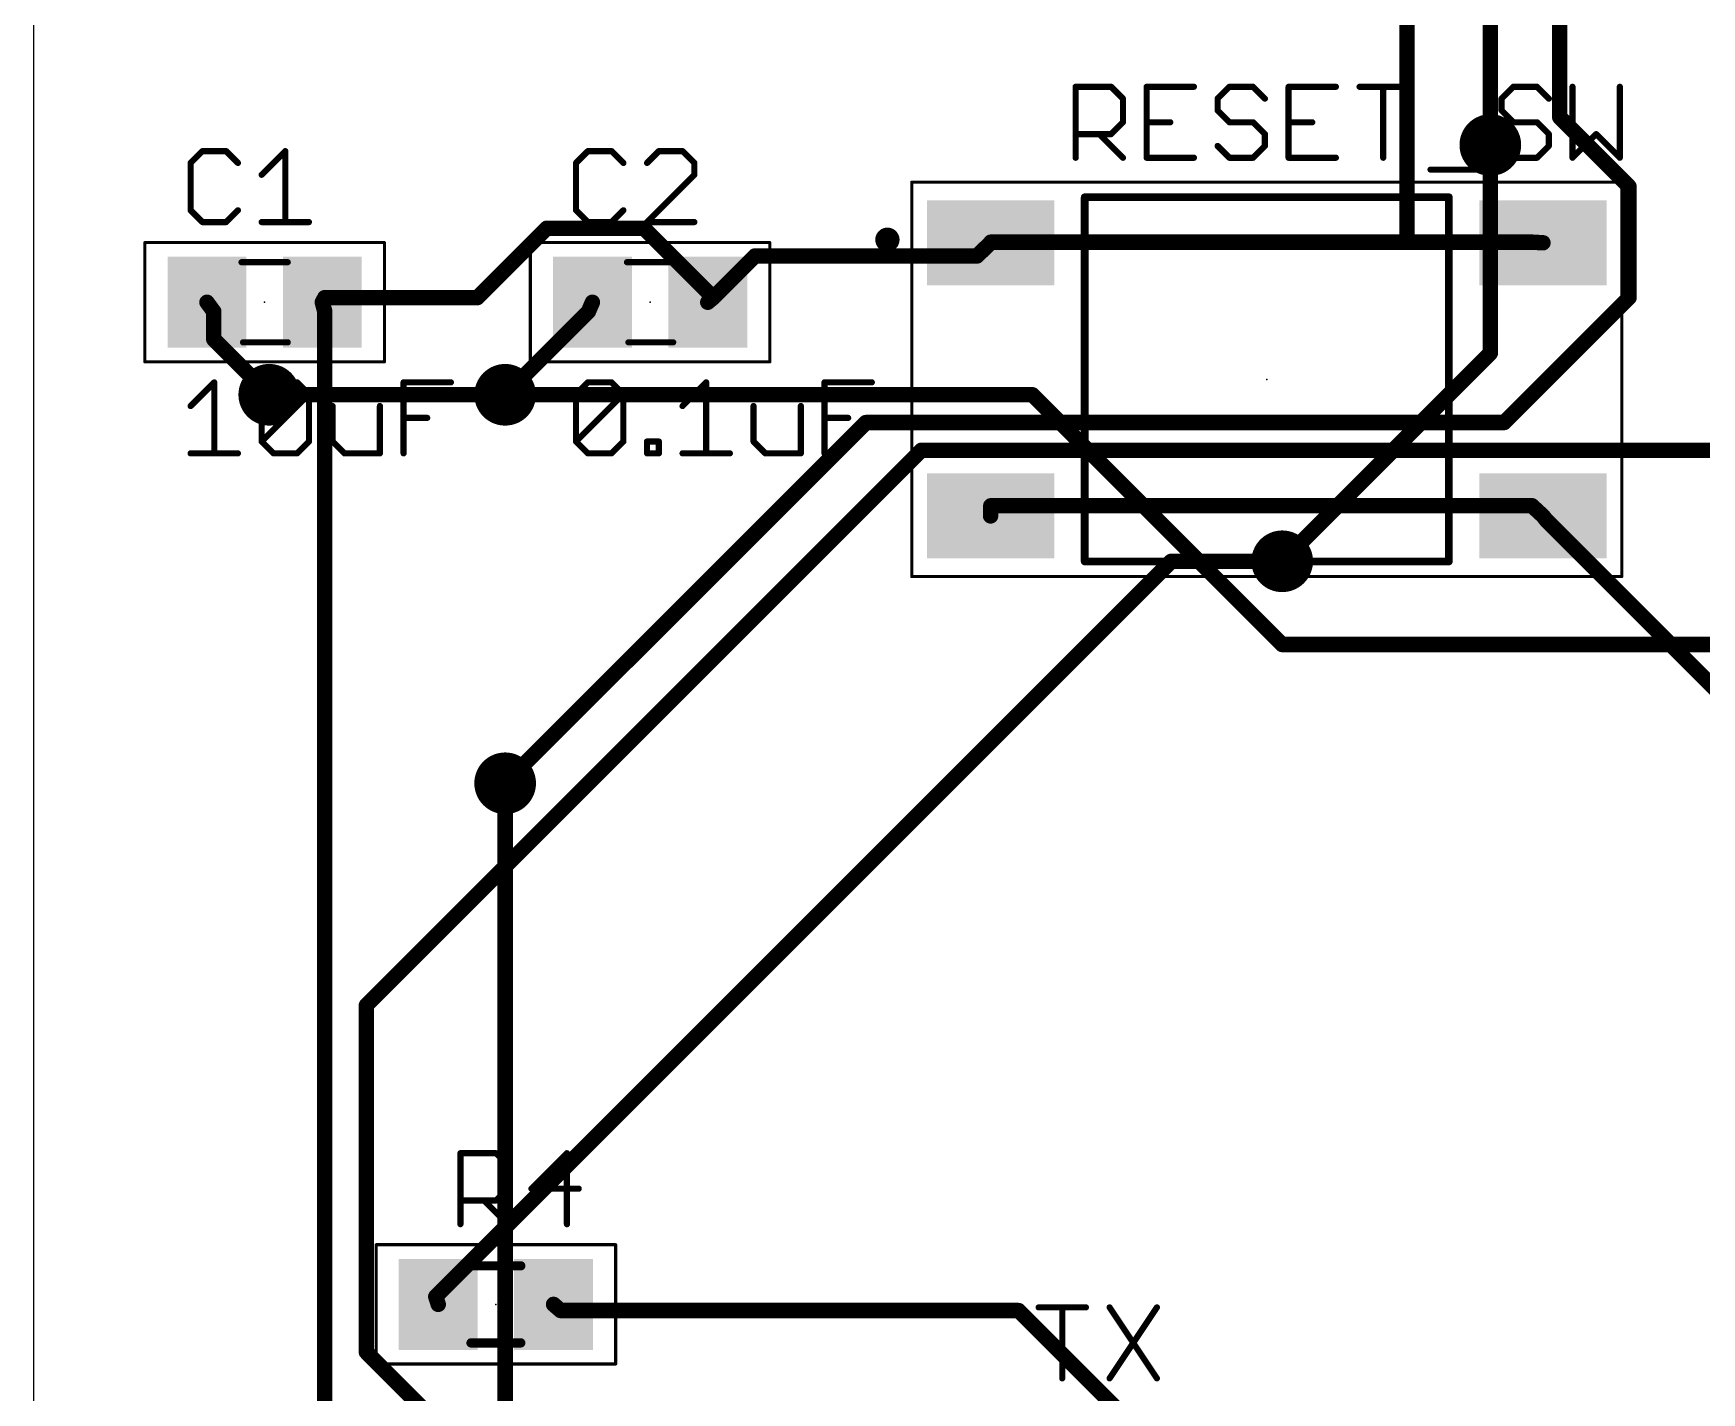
# Model space of a CAD drawing. Extents: x 0 to 100, y 0 to 83.
# Drawn here: x 0 to 27.48, y 31.57 to 53.96 of the extents above; entities that cross this region are included whole.
import ezdxf

# ---------------------------------------------------------------- set-up
doc = ezdxf.new("R2010")
doc.units = 0
for name, color, linetype in [('1', 22, 'CONTINUOUS'), ('16', 175, 'CONTINUOUS'), ('18', 82, 'CONTINUOUS'), ('20', 7, 'CONTINUOUS'), ('21', 253, 'CONTINUOUS'), ('23', 7, 'CONTINUOUS'), ('25', 253, 'CONTINUOUS'), ('27', 253, 'CONTINUOUS'), ('39', 22, 'CONTINUOUS'), ('51', 253, 'CONTINUOUS')]:
    doc.layers.add(name, color=color, linetype=linetype)

# ---------------------------------------------------------------- blocks, each defined once
blk = doc.blocks.new('RECT')
blk.add_solid([(-0.5, -0.5), (0.5, -0.5), (-0.5, 0.5), (0.5, 0.5)])
blk = doc.blocks.new('ROUNDV')
at = {"const_width": 0.5}
blk.add_lwpolyline([(0, -0.25, 1), (0, 0.25, 1), (0, -0.25)], format="xyb", dxfattribs=at)

msp = doc.modelspace()

# ---------------------------------------------------------------- linework, layer by layer
at = {"layer": '1', "const_width": 0.254}
for points in [[(22.6314, 50.5206), (22.6314, 61.722)], [(24.003, 52.1208), (24.003, 61.722)], [(25.146, 52.578), (25.146, 61.722)], [(26.289, 51.435), (25.146, 52.578)], [(26.289, 49.6062), (26.289, 51.435)], [(8.4582, 50.7492), (7.3152, 49.6062)], [(10.0584, 50.7492), (8.4582, 50.7492)], [(11.2014, 49.6062), (10.0584, 50.7492)], [(15.5448, 50.292), (15.77, 50.51)], [(15.7734, 50.5206), (15.77, 50.51)], [(15.7734, 50.5206), (22.6314, 50.5206)], [(22.6314, 50.5206), (24.6888, 50.5206)], [(24.6888, 50.5206), (24.87, 50.51)], [(11.2014, 49.6062), (11.8872, 50.292)], [(11.8872, 50.292), (15.5448, 50.292)], [(2.9718, 49.3776), (2.86, 49.53)], [(2.9718, 48.9204), (2.9718, 49.3776)], [(4.8006, 49.6062), (4.76, 49.53)], [(4.8006, 49.3776), (4.76, 49.53)], [(7.3152, 49.6062), (4.8006, 49.6062)], [(4.8006, 49.3776), (4.8006, 12.573)], [(9.144, 49.3776), (7.7724, 48.006)], [(9.144, 49.3776), (9.21, 49.53)], [(11.2014, 49.6062), (11.11, 49.53)], [(24.2316, 47.5488), (26.289, 49.6062)], [(3.8862, 48.006), (2.9718, 48.9204)], [(7.7724, 41.6052), (13.716, 47.5488)], [(13.716, 47.5488), (24.2316, 47.5488)], [(14.6304, 47.0916), (5.4864, 37.9476)], [(46.1772, 47.0916), (14.6304, 47.0916)], [(15.7734, 46.1772), (15.77, 46.01)], [(24.6888, 46.1772), (15.7734, 46.1772)], [(24.6888, 46.1772), (24.87, 46.01)], [(24.9174, 45.9486), (24.87, 46.01)], [(24.9174, 45.9486), (35.6616, 35.2044)], [(6.6294, 33.147), (18.7452, 45.2628)], [(18.7452, 45.2628), (20.574, 45.2628)], [(5.4864, 37.9476), (5.4864, 32.2326)], [(6.6294, 33.147), (6.67, 33.02)], [(8.6868, 32.9184), (8.57, 33.02)], [(16.2306, 32.9184), (8.6868, 32.9184)], [(18.0594, 31.0896), (16.2306, 32.9184)], [(5.4864, 32.2326), (8.4582, 29.2608)]]:
    msp.add_lwpolyline(points, dxfattribs=at)
at = {"layer": '1', "const_width": 0.127}
for points in [[(25.1909, 52.6229, 1), (25.1011, 52.5331)], [(25.0825, 52.578, 1), (25.2095, 52.578)], [(23.9395, 52.1208, 1), (24.0665, 52.1208)], [(26.3525, 51.435, 1), (26.2255, 51.435)], [(26.2441, 51.3901, 1), (26.3339, 51.4799)], [(8.4582, 50.8127, 1), (8.4582, 50.6857)], [(8.5031, 50.7043, 1), (8.4133, 50.7941)], [(10.1033, 50.7941, 1), (10.0135, 50.7043)], [(10.0584, 50.6857, 1), (10.0584, 50.8127)], [(15.7095, 50.5294, 1), (15.8305, 50.4906)], [(15.7734, 50.5841, 1), (15.7734, 50.4571)], [(15.8339, 50.5012, 1), (15.7129, 50.54)], [(15.8142, 50.4644, 1), (15.7258, 50.5556)], [(22.6314, 50.5841, 1), (22.6314, 50.4571)], [(22.5679, 50.5206, 1), (22.6949, 50.5206)], [(22.6314, 50.4571, 1), (22.6314, 50.5841)], [(24.6925, 50.584, 1), (24.6851, 50.4572)], [(24.6888, 50.4571, 1), (24.6888, 50.5841)], [(24.8663, 50.4466, 1), (24.8737, 50.5734)], [(11.8872, 50.3555, 1), (11.8872, 50.2285)], [(11.9321, 50.2471, 1), (11.8423, 50.3369)], [(15.5006, 50.3376, 1), (15.589, 50.2464)], [(15.5448, 50.2285, 1), (15.5448, 50.3555)], [(2.9112, 49.5676, 1), (2.8088, 49.4924)], [(3.0353, 49.3776, 1), (2.9083, 49.3776)], [(2.9206, 49.34, 1), (3.023, 49.4152)], [(4.8214, 49.5463, 1), (4.6986, 49.5137)], [(4.704, 49.5599, 1), (4.816, 49.5001)], [(4.8006, 49.6697, 1), (4.8006, 49.5427)], [(4.8641, 49.3776, 1), (4.7371, 49.3776)], [(4.8566, 49.5763, 1), (4.7446, 49.6361)], [(7.2703, 49.6511, 1), (7.3601, 49.5613)], [(7.3152, 49.5427, 1), (7.3152, 49.6697)], [(9.1889, 49.3327, 1), (9.0991, 49.4225)], [(9.2683, 49.5048, 1), (9.1517, 49.5552)], [(11.0693, 49.5788, 1), (11.1507, 49.4812)], [(11.1565, 49.6511, 1), (11.2463, 49.5613)], [(11.1565, 49.5613, 1), (11.2463, 49.6511)], [(11.2421, 49.5574, 1), (11.1607, 49.655)], [(26.2255, 49.6062, 1), (26.3525, 49.6062)], [(26.3339, 49.5613, 1), (26.2441, 49.6511)], [(4.7392, 49.3613, 1), (4.862, 49.3939)], [(9.0857, 49.4028, 1), (9.2023, 49.3524)], [(3.0167, 48.9653, 1), (2.9269, 48.8755)], [(2.9083, 48.9204, 1), (3.0353, 48.9204)], [(3.8413, 47.9611, 1), (3.9311, 48.0509)], [(7.7275, 48.0509, 1), (7.8173, 47.9611)], [(13.716, 47.6123, 1), (13.716, 47.4853)], [(13.7609, 47.5039, 1), (13.6711, 47.5937)], [(24.1867, 47.5937, 1), (24.2765, 47.5039)], [(24.2316, 47.4853, 1), (24.2316, 47.6123)], [(14.6304, 47.1551, 1), (14.6304, 47.0281)], [(14.6753, 47.0467, 1), (14.5855, 47.1365)], [(15.7734, 46.2407, 1), (15.7734, 46.1137)], [(15.8369, 46.1759, 1), (15.7099, 46.1785)], [(24.7319, 46.2239, 1), (24.6457, 46.1305)], [(24.6888, 46.1137, 1), (24.6888, 46.2407)], [(15.7065, 46.0113, 1), (15.8335, 46.0087)], [(24.9203, 46.0488, 1), (24.8197, 45.9712)], [(24.8269, 45.9633, 1), (24.9131, 46.0567)], [(24.9623, 45.9935, 1), (24.8725, 45.9037)], [(24.8671, 45.9098, 1), (24.9677, 45.9874)], [(18.7452, 45.3263, 1), (18.7452, 45.1993)], [(18.7901, 45.2179, 1), (18.7003, 45.3077)], [(20.574, 45.1993, 1), (20.574, 45.3263)], [(7.7275, 41.6501, 1), (7.8173, 41.5603)], [(5.5499, 37.9476, 1), (5.4229, 37.9476)], [(5.4415, 37.9925, 1), (5.5313, 37.9027)], [(6.6899, 33.1663, 1), (6.5689, 33.1277)], [(6.5845, 33.1919, 1), (6.6743, 33.1021)], [(6.6095, 33.0007, 1), (6.7305, 33.0393)], [(8.6117, 33.0679, 1), (8.5283, 32.9721)], [(8.6868, 32.9819, 1), (8.6868, 32.8549)], [(8.6451, 32.8705, 1), (8.7285, 32.9663)], [(16.2755, 32.9633, 1), (16.1857, 32.8735)], [(16.2306, 32.8549, 1), (16.2306, 32.9819)], [(5.5313, 32.2775, 1), (5.4415, 32.1877)], [(5.4229, 32.2326, 1), (5.5499, 32.2326)]]:
    msp.add_lwpolyline(points, format="xyb", dxfattribs=at)
at = {"layer": '16', "const_width": 0.254}
for points in [[(24.003, 48.6918), (24.003, 52.1208)], [(20.574, 45.2628), (24.003, 48.6918)], [(7.7724, 48.006), (3.8862, 48.006)], [(16.4592, 48.006), (7.7724, 48.006)], [(20.574, 43.8912), (16.4592, 48.006)], [(48.006, 43.8912), (20.574, 43.8912)], [(7.7724, 20.574), (7.7724, 41.6052)]]:
    msp.add_lwpolyline(points, dxfattribs=at)
at = {"layer": '16', "const_width": 0.127}
for points in [[(24.0665, 52.1208, 1), (23.9395, 52.1208)], [(23.9395, 48.6918, 1), (24.0665, 48.6918)], [(24.0479, 48.6469, 1), (23.9581, 48.7367)], [(3.8862, 48.0695, 1), (3.8862, 47.9425)], [(7.7724, 48.0695, 1), (7.7724, 47.9425)], [(7.7724, 47.9425, 1), (7.7724, 48.0695)], [(16.5041, 48.0509, 1), (16.4143, 47.9611)], [(16.4592, 47.9425, 1), (16.4592, 48.0695)], [(20.5291, 45.3077, 1), (20.6189, 45.2179)], [(20.574, 43.9547, 1), (20.574, 43.8277)], [(20.5291, 43.8463, 1), (20.6189, 43.9361)], [(7.8359, 41.6052, 1), (7.7089, 41.6052)]]:
    msp.add_lwpolyline(points, format="xyb", dxfattribs=at)
at = {"layer": '20'}
msp.add_line((0, 80), (0, 0), dxfattribs=at)
at = {"layer": '21'}
for points, const_width in [([(17.32, 51.2918, 1), (17.32, 51.2283)], 0.0635), ([(17.3517, 51.26, 1), (17.2883, 51.26)], 0.0635), ([(23.3517, 51.26, 1), (23.2883, 51.26)], 0.0635), ([(23.32, 51.2283, 1), (23.32, 51.2918)], 0.0635), ([(14.07, 50.46, 1), (14.07, 50.66, 1), (14.07, 50.46)], 0.2), ([(17.32, 45.2918, 1), (17.32, 45.2283)], 0.0635), ([(17.2883, 45.26, 1), (17.3517, 45.26)], 0.0635), ([(23.2883, 45.26, 1), (23.3517, 45.26)], 0.0635), ([(23.32, 45.2283, 1), (23.32, 45.2918)], 0.0635)]:
    msp.add_lwpolyline(points, format="xyb", dxfattribs=dict(at, const_width=const_width))
at = {"layer": '21', "const_width": 0.127}
for points in [[(17.32, 45.26), (17.32, 51.26)], [(23.32, 51.26), (17.32, 51.26)], [(23.32, 51.26), (23.32, 45.26)], [(23.32, 45.26), (17.32, 45.26)]]:
    msp.add_lwpolyline(points, dxfattribs=at)
at = {"layer": '23'}
for p in [(3.81, 49.53), (10.16, 49.53), (20.32, 48.26), (7.62, 33.02)]:
    msp.add_point(p, dxfattribs=at)
at = {"layer": '25', "const_width": 0.1016}
for points in [[(17.1708, 51.9108), (17.1708, 53.0802)], [(17.1708, 53.0802), (17.7555, 53.0802)], [(17.7555, 53.0802), (17.9504, 52.8853)], [(19.1198, 53.0802), (18.3402, 53.0802)], [(18.3402, 53.0802), (18.3402, 51.9108)], [(19.7045, 53.0802), (19.5096, 52.8853)], [(20.0943, 53.0802), (19.7045, 53.0802)], [(20.2892, 52.8853), (20.0943, 53.0802)], [(21.4586, 53.0802), (20.679, 53.0802)], [(20.679, 53.0802), (20.679, 51.9108)], [(21.8484, 53.0802), (22.628, 53.0802)], [(22.2382, 51.9108), (22.2382, 53.0802)], [(24.3821, 53.0802), (24.1872, 52.8853)], [(24.7719, 53.0802), (24.3821, 53.0802)], [(24.9668, 52.8853), (24.7719, 53.0802)], [(25.3566, 53.0802), (25.3566, 51.9108)], [(26.1362, 51.9108), (26.1362, 53.0802)], [(17.9504, 52.8853), (17.9504, 52.4955)], [(19.5096, 52.8853), (19.5096, 52.6904)], [(24.1872, 52.8853), (24.1872, 52.6904)], [(17.9504, 52.4955), (17.7555, 52.3006)], [(18.3402, 52.4955), (18.73, 52.4955)], [(19.5096, 52.6904), (19.7045, 52.4955)], [(19.7045, 52.4955), (20.0943, 52.4955)], [(20.0943, 52.4955), (20.2892, 52.3006)], [(20.679, 52.4955), (21.0688, 52.4955)], [(24.1872, 52.6904), (24.3821, 52.4955)], [(24.3821, 52.4955), (24.7719, 52.4955)], [(24.7719, 52.4955), (24.9668, 52.3006)], [(17.7555, 52.3006), (17.1708, 52.3006)], [(17.5606, 52.3006), (17.9504, 51.9108)], [(20.2892, 52.3006), (20.2892, 52.1057)], [(24.9668, 52.3006), (24.9668, 52.1057)], [(25.3566, 51.9108), (25.7464, 52.3006)], [(25.7464, 52.3006), (26.1362, 51.9108)], [(2.7857, 52.0202), (2.5908, 51.8253)], [(3.1755, 52.0202), (2.7857, 52.0202)], [(3.3704, 51.8253), (3.1755, 52.0202)], [(3.7602, 51.6304), (4.15, 52.0202)], [(4.15, 52.0202), (4.15, 50.8508)], [(9.1357, 52.0202), (8.9408, 51.8253)], [(9.5255, 52.0202), (9.1357, 52.0202)], [(9.7204, 51.8253), (9.5255, 52.0202)], [(10.3051, 52.0202), (10.1102, 51.8253)], [(10.6949, 52.0202), (10.3051, 52.0202)], [(10.8898, 51.8253), (10.6949, 52.0202)], [(18.3402, 51.9108), (19.1198, 51.9108)], [(19.7045, 51.9108), (19.5096, 52.1057)], [(20.0943, 51.9108), (19.7045, 51.9108)], [(20.2892, 52.1057), (20.0943, 51.9108)], [(20.679, 51.9108), (21.4586, 51.9108)], [(24.3821, 51.9108), (24.1872, 52.1057)], [(24.7719, 51.9108), (24.3821, 51.9108)], [(24.9668, 52.1057), (24.7719, 51.9108)], [(2.5908, 51.8253), (2.5908, 51.0457)], [(8.9408, 51.8253), (8.9408, 51.0457)], [(10.1102, 50.8508), (10.8898, 51.6304)], [(10.8898, 51.6304), (10.8898, 51.8253)], [(23.0178, 51.7159), (23.7974, 51.7159)], [(2.5908, 51.0457), (2.7857, 50.8508)], [(2.7857, 50.8508), (3.1755, 50.8508)], [(3.1755, 50.8508), (3.3704, 51.0457)], [(3.7602, 50.8508), (4.5398, 50.8508)], [(8.9408, 51.0457), (9.1357, 50.8508)], [(9.1357, 50.8508), (9.5255, 50.8508)], [(9.5255, 50.8508), (9.7204, 51.0457)], [(10.8898, 50.8508), (10.1102, 50.8508)], [(7.0358, 34.3408), (7.0358, 35.5102)], [(7.0358, 35.5102), (7.6205, 35.5102)], [(7.6205, 35.5102), (7.8154, 35.3153)], [(8.7899, 35.5102), (8.2052, 34.9255)], [(8.7899, 34.3408), (8.7899, 35.5102)], [(7.8154, 35.3153), (7.8154, 34.9255)], [(7.8154, 34.9255), (7.6205, 34.7306)], [(8.2052, 34.9255), (8.9848, 34.9255)], [(7.6205, 34.7306), (7.0358, 34.7306)], [(7.4256, 34.7306), (7.8154, 34.3408)], [(16.5608, 32.9702), (17.3404, 32.9702)], [(16.9506, 31.8008), (16.9506, 32.9702)], [(17.7302, 32.9702), (18.5098, 31.8008)], [(18.5098, 32.9702), (17.7302, 31.8008)]]:
    msp.add_lwpolyline(points, dxfattribs=at)
at = {"layer": '25', "const_width": 0.0508}
for points in [[(17.1962, 53.0802, 1), (17.1454, 53.0802)], [(17.1708, 53.1056, 1), (17.1708, 53.0548)], [(17.7735, 53.0982, 1), (17.7375, 53.0622)], [(17.7555, 53.0548, 1), (17.7555, 53.1056)], [(18.3402, 53.1056, 1), (18.3402, 53.0548)], [(18.3656, 53.0802, 1), (18.3148, 53.0802)], [(19.1198, 53.0548, 1), (19.1198, 53.1056)], [(19.7045, 53.1056, 1), (19.7045, 53.0548)], [(19.7225, 53.0622, 1), (19.6865, 53.0982)], [(20.1123, 53.0982, 1), (20.0763, 53.0622)], [(20.0943, 53.0548, 1), (20.0943, 53.1056)], [(20.679, 53.1056, 1), (20.679, 53.0548)], [(20.7044, 53.0802, 1), (20.6536, 53.0802)], [(21.4586, 53.0548, 1), (21.4586, 53.1056)], [(21.8484, 53.1056, 1), (21.8484, 53.0548)], [(22.2636, 53.0802, 1), (22.2128, 53.0802)], [(22.628, 53.0548, 1), (22.628, 53.1056)], [(24.3821, 53.1056, 1), (24.3821, 53.0548)], [(24.4, 53.0622, 1), (24.3641, 53.0982)], [(24.7898, 53.0982, 1), (24.7539, 53.0622)], [(24.7719, 53.0548, 1), (24.7719, 53.1056)], [(25.382, 53.0802, 1), (25.3312, 53.0802)], [(26.1616, 53.0802, 1), (26.1108, 53.0802)], [(17.9758, 52.8853, 1), (17.925, 52.8853)], [(17.9324, 52.8673, 1), (17.9684, 52.9033)], [(19.4916, 52.9033, 1), (19.5276, 52.8673)], [(19.535, 52.8853, 1), (19.4842, 52.8853)], [(20.2712, 52.8673, 1), (20.3072, 52.9033)], [(24.1692, 52.9033, 1), (24.2051, 52.8673)], [(24.2126, 52.8853, 1), (24.1618, 52.8853)], [(24.9488, 52.8673, 1), (24.9847, 52.9033)], [(17.925, 52.4955, 1), (17.9758, 52.4955)], [(17.9684, 52.4775, 1), (17.9324, 52.5135)], [(18.3402, 52.5209, 1), (18.3402, 52.4701)], [(18.73, 52.4701, 1), (18.73, 52.5209)], [(19.5276, 52.7084, 1), (19.4916, 52.6724)], [(19.4842, 52.6904, 1), (19.535, 52.6904)], [(19.7045, 52.5209, 1), (19.7045, 52.4701)], [(19.6865, 52.4775, 1), (19.7225, 52.5135)], [(20.1123, 52.5135, 1), (20.0763, 52.4775)], [(20.0943, 52.4701, 1), (20.0943, 52.5209)], [(20.679, 52.5209, 1), (20.679, 52.4701)], [(21.0688, 52.4701, 1), (21.0688, 52.5209)], [(24.2051, 52.7084, 1), (24.1692, 52.6724)], [(24.1618, 52.6904, 1), (24.2126, 52.6904)], [(24.3821, 52.5209, 1), (24.3821, 52.4701)], [(24.3641, 52.4775, 1), (24.4, 52.5135)], [(24.7898, 52.5135, 1), (24.7539, 52.4775)], [(24.7719, 52.4701, 1), (24.7719, 52.5209)], [(17.1708, 52.326, 1), (17.1708, 52.2752)], [(17.5786, 52.3186, 1), (17.5426, 52.2826)], [(17.7375, 52.3186, 1), (17.7735, 52.2826)], [(17.7555, 52.2752, 1), (17.7555, 52.326)], [(20.3146, 52.3006, 1), (20.2638, 52.3006)], [(20.2712, 52.2826, 1), (20.3072, 52.3186)], [(24.9922, 52.3006, 1), (24.9414, 52.3006)], [(24.9488, 52.2826, 1), (24.9847, 52.3186)], [(25.7643, 52.3186, 1), (25.7284, 52.2826)], [(25.7643, 52.2826, 1), (25.7284, 52.3186)], [(2.7857, 52.0456, 1), (2.7857, 51.9948)], [(2.8037, 52.0022, 1), (2.7677, 52.0382)], [(3.1935, 52.0382, 1), (3.1575, 52.0022)], [(3.1755, 51.9948, 1), (3.1755, 52.0456)], [(4.1754, 52.0202, 1), (4.1246, 52.0202)], [(4.168, 52.0022, 1), (4.132, 52.0382)], [(9.1357, 52.0456, 1), (9.1357, 51.9948)], [(9.1537, 52.0022, 1), (9.1177, 52.0382)], [(9.5435, 52.0382, 1), (9.5075, 52.0022)], [(9.5255, 51.9948, 1), (9.5255, 52.0456)], [(10.3051, 52.0456, 1), (10.3051, 51.9948)], [(10.3231, 52.0022, 1), (10.2871, 52.0382)], [(10.7129, 52.0382, 1), (10.6769, 52.0022)], [(10.6949, 51.9948, 1), (10.6949, 52.0456)], [(17.9324, 51.8928, 1), (17.9684, 51.9288)], [(18.3402, 51.9362, 1), (18.3402, 51.8854)], [(19.1198, 51.8854, 1), (19.1198, 51.9362)], [(19.5276, 52.1237, 1), (19.4916, 52.0877)], [(19.7045, 51.9362, 1), (19.7045, 51.8854)], [(19.6865, 51.8928, 1), (19.7225, 51.9288)], [(20.0763, 51.9288, 1), (20.1123, 51.8928)], [(20.0943, 51.8854, 1), (20.0943, 51.9362)], [(20.2638, 52.1057, 1), (20.3146, 52.1057)], [(20.3072, 52.0877, 1), (20.2712, 52.1237)], [(20.679, 51.9362, 1), (20.679, 51.8854)], [(21.4586, 51.8854, 1), (21.4586, 51.9362)], [(24.2051, 52.1237, 1), (24.1692, 52.0877)], [(24.3821, 51.9362, 1), (24.3821, 51.8854)], [(24.3641, 51.8928, 1), (24.4, 51.9288)], [(24.7539, 51.9288, 1), (24.7898, 51.8928)], [(24.7719, 51.8854, 1), (24.7719, 51.9362)], [(24.9414, 52.1057, 1), (24.9922, 52.1057)], [(24.9847, 52.0877, 1), (24.9488, 52.1237)], [(25.3386, 51.9288, 1), (25.3745, 51.8928)], [(26.1182, 51.8928, 1), (26.1541, 51.9288)], [(2.5728, 51.8433, 1), (2.6088, 51.8073)], [(2.6162, 51.8253, 1), (2.5654, 51.8253)], [(3.3524, 51.8073, 1), (3.3884, 51.8433)], [(3.7422, 51.6484, 1), (3.7782, 51.6124)], [(8.9228, 51.8433, 1), (8.9588, 51.8073)], [(8.9662, 51.8253, 1), (8.9154, 51.8253)], [(9.7024, 51.8073, 1), (9.7384, 51.8433)], [(10.0922, 51.8433, 1), (10.1282, 51.8073)], [(10.9152, 51.8253, 1), (10.8644, 51.8253)], [(10.8718, 51.8073, 1), (10.9078, 51.8433)], [(10.9078, 51.6124, 1), (10.8718, 51.6484)], [(17.1454, 51.9108, 1), (17.1962, 51.9108)], [(18.3148, 51.9108, 1), (18.3656, 51.9108)], [(20.6536, 51.9108, 1), (20.7044, 51.9108)], [(22.2128, 51.9108, 1), (22.2636, 51.9108)], [(23.0178, 51.7413, 1), (23.0178, 51.6905)], [(23.7974, 51.6905, 1), (23.7974, 51.7413)], [(25.3312, 51.9108, 1), (25.382, 51.9108)], [(26.1108, 51.9108, 1), (26.1616, 51.9108)], [(10.8644, 51.6304, 1), (10.9152, 51.6304)], [(2.6088, 51.0637, 1), (2.5728, 51.0277)], [(2.5654, 51.0457, 1), (2.6162, 51.0457)], [(2.7857, 50.8762, 1), (2.7857, 50.8254)], [(2.7677, 50.8328, 1), (2.8037, 50.8688)], [(3.1575, 50.8688, 1), (3.1935, 50.8328)], [(3.1755, 50.8254, 1), (3.1755, 50.8762)], [(3.3884, 51.0277, 1), (3.3524, 51.0637)], [(3.7602, 50.8762, 1), (3.7602, 50.8254)], [(4.1246, 50.8508, 1), (4.1754, 50.8508)], [(4.5398, 50.8254, 1), (4.5398, 50.8762)], [(8.9588, 51.0637, 1), (8.9228, 51.0277)], [(8.9154, 51.0457, 1), (8.9662, 51.0457)], [(9.1357, 50.8762, 1), (9.1357, 50.8254)], [(9.1177, 50.8328, 1), (9.1537, 50.8688)], [(9.5075, 50.8688, 1), (9.5435, 50.8328)], [(9.5255, 50.8254, 1), (9.5255, 50.8762)], [(9.7384, 51.0277, 1), (9.7024, 51.0637)], [(10.0922, 50.8688, 1), (10.1282, 50.8328)], [(10.1102, 50.8762, 1), (10.1102, 50.8254)], [(10.8898, 50.8254, 1), (10.8898, 50.8762)], [(7.0612, 35.5102, 1), (7.0104, 35.5102)], [(7.0358, 35.5356, 1), (7.0358, 35.4848)], [(7.6385, 35.5282, 1), (7.6025, 35.4922)], [(7.6205, 35.4848, 1), (7.6205, 35.5356)], [(8.8153, 35.5102, 1), (8.7645, 35.5102)], [(8.8079, 35.4922, 1), (8.7719, 35.5282)], [(7.8408, 35.3153, 1), (7.79, 35.3153)], [(7.7974, 35.2973, 1), (7.8334, 35.3333)], [(7.79, 34.9255, 1), (7.8408, 34.9255)], [(7.8334, 34.9075, 1), (7.7974, 34.9435)], [(8.1872, 34.9435, 1), (8.2232, 34.9075)], [(8.2052, 34.9509, 1), (8.2052, 34.9001)], [(8.9848, 34.9001, 1), (8.9848, 34.9509)], [(7.0358, 34.756, 1), (7.0358, 34.7052)], [(7.4436, 34.7486, 1), (7.4076, 34.7126)], [(7.6025, 34.7486, 1), (7.6385, 34.7126)], [(7.6205, 34.7052, 1), (7.6205, 34.756)], [(7.0104, 34.3408, 1), (7.0612, 34.3408)], [(7.7974, 34.3228, 1), (7.8334, 34.3588)], [(8.7645, 34.3408, 1), (8.8153, 34.3408)], [(16.5608, 32.9956, 1), (16.5608, 32.9448)], [(16.976, 32.9702, 1), (16.9252, 32.9702)], [(17.3404, 32.9448, 1), (17.3404, 32.9956)], [(17.7513, 32.9843, 1), (17.7091, 32.9561)], [(18.5309, 32.9561, 1), (18.4887, 32.9843)], [(16.9252, 31.8008, 1), (16.976, 31.8008)], [(17.7091, 31.8149, 1), (17.7513, 31.7867)], [(18.4887, 31.7867, 1), (18.5309, 31.8149)]]:
    msp.add_lwpolyline(points, format="xyb", dxfattribs=at)
at = {"layer": '27', "const_width": 0.1016}
for points in [[(2.5908, 47.8204), (2.9806, 48.2102)], [(2.9806, 48.2102), (2.9806, 47.0408)], [(3.7602, 48.0153), (3.9551, 48.2102)], [(3.9551, 48.2102), (4.3449, 48.2102)], [(4.3449, 48.2102), (4.5398, 48.0153)], [(6.099, 47.0408), (6.099, 48.2102)], [(6.099, 48.2102), (6.8786, 48.2102)], [(8.9408, 48.0153), (9.1357, 48.2102)], [(9.1357, 48.2102), (9.5255, 48.2102)], [(9.5255, 48.2102), (9.7204, 48.0153)], [(10.6949, 47.8204), (11.0847, 48.2102)], [(11.0847, 48.2102), (11.0847, 47.0408)], [(13.0337, 47.0408), (13.0337, 48.2102)], [(13.0337, 48.2102), (13.8133, 48.2102)], [(3.7602, 47.2357), (3.7602, 48.0153)], [(3.7602, 47.2357), (4.5398, 48.0153)], [(4.5398, 48.0153), (4.5398, 47.2357)], [(4.9296, 47.8204), (4.9296, 47.2357)], [(5.7092, 47.0408), (5.7092, 47.8204)], [(8.9408, 47.2357), (8.9408, 48.0153)], [(8.9408, 47.2357), (9.7204, 48.0153)], [(9.7204, 48.0153), (9.7204, 47.2357)], [(11.8643, 47.8204), (11.8643, 47.2357)], [(12.6439, 47.0408), (12.6439, 47.8204)], [(6.099, 47.6255), (6.4888, 47.6255)], [(13.0337, 47.6255), (13.4235, 47.6255)], [(3.9551, 47.0408), (3.7602, 47.2357)], [(4.5398, 47.2357), (4.3449, 47.0408)], [(4.9296, 47.2357), (5.1245, 47.0408)], [(9.1357, 47.0408), (8.9408, 47.2357)], [(9.7204, 47.2357), (9.5255, 47.0408)], [(10.1102, 47.0408), (10.1102, 47.2357)], [(10.1102, 47.2357), (10.3051, 47.2357)], [(10.3051, 47.2357), (10.3051, 47.0408)], [(11.8643, 47.2357), (12.0592, 47.0408)], [(2.5908, 47.0408), (3.3704, 47.0408)], [(4.3449, 47.0408), (3.9551, 47.0408)], [(5.1245, 47.0408), (5.7092, 47.0408)], [(9.5255, 47.0408), (9.1357, 47.0408)], [(10.3051, 47.0408), (10.1102, 47.0408)], [(10.6949, 47.0408), (11.4745, 47.0408)], [(12.0592, 47.0408), (12.6439, 47.0408)]]:
    msp.add_lwpolyline(points, dxfattribs=at)
at = {"layer": '27', "const_width": 0.0508}
for points in [[(3.006, 48.2102, 1), (2.9552, 48.2102)], [(2.9986, 48.1922, 1), (2.9626, 48.2282)], [(3.9551, 48.2356, 1), (3.9551, 48.1848)], [(3.9731, 48.1922, 1), (3.9371, 48.2282)], [(4.3629, 48.2282, 1), (4.3269, 48.1922)], [(4.3449, 48.1848, 1), (4.3449, 48.2356)], [(6.1244, 48.2102, 1), (6.0736, 48.2102)], [(6.099, 48.2356, 1), (6.099, 48.1848)], [(6.8786, 48.1848, 1), (6.8786, 48.2356)], [(9.1357, 48.2356, 1), (9.1357, 48.1848)], [(9.1537, 48.1922, 1), (9.1177, 48.2282)], [(9.5435, 48.2282, 1), (9.5075, 48.1922)], [(9.5255, 48.1848, 1), (9.5255, 48.2356)], [(11.1101, 48.2102, 1), (11.0593, 48.2102)], [(11.1027, 48.1922, 1), (11.0667, 48.2282)], [(13.0591, 48.2102, 1), (13.0083, 48.2102)], [(13.0337, 48.2356, 1), (13.0337, 48.1848)], [(13.8133, 48.1848, 1), (13.8133, 48.2356)], [(2.5728, 47.8384, 1), (2.6088, 47.8024)], [(3.7422, 48.0333, 1), (3.7782, 47.9973)], [(3.7856, 48.0153, 1), (3.7348, 48.0153)], [(4.5652, 48.0153, 1), (4.5144, 48.0153)], [(4.5578, 47.9973, 1), (4.5218, 48.0333)], [(4.5218, 47.9973, 1), (4.5578, 48.0333)], [(4.955, 47.8204, 1), (4.9042, 47.8204)], [(5.7346, 47.8204, 1), (5.6838, 47.8204)], [(8.9228, 48.0333, 1), (8.9588, 47.9973)], [(8.9662, 48.0153, 1), (8.9154, 48.0153)], [(9.7458, 48.0153, 1), (9.695, 48.0153)], [(9.7384, 47.9973, 1), (9.7024, 48.0333)], [(9.7024, 47.9973, 1), (9.7384, 48.0333)], [(10.6769, 47.8384, 1), (10.7129, 47.8024)], [(11.8897, 47.8204, 1), (11.8389, 47.8204)], [(12.6693, 47.8204, 1), (12.6185, 47.8204)], [(6.099, 47.6509, 1), (6.099, 47.6001)], [(6.4888, 47.6001, 1), (6.4888, 47.6509)], [(13.0337, 47.6509, 1), (13.0337, 47.6001)], [(13.4235, 47.6001, 1), (13.4235, 47.6509)], [(3.7782, 47.2537, 1), (3.7422, 47.2177)], [(3.7422, 47.2537, 1), (3.7782, 47.2177)], [(4.5578, 47.2177, 1), (4.5218, 47.2537)], [(4.9476, 47.2537, 1), (4.9116, 47.2177)], [(8.9588, 47.2537, 1), (8.9228, 47.2177)], [(8.9228, 47.2537, 1), (8.9588, 47.2177)], [(9.7384, 47.2177, 1), (9.7024, 47.2537)], [(10.1356, 47.2357, 1), (10.0848, 47.2357)], [(10.1102, 47.2611, 1), (10.1102, 47.2103)], [(10.3305, 47.2357, 1), (10.2797, 47.2357)], [(10.3051, 47.2103, 1), (10.3051, 47.2611)], [(11.8823, 47.2537, 1), (11.8463, 47.2177)], [(2.5908, 47.0662, 1), (2.5908, 47.0154)], [(2.9552, 47.0408, 1), (3.006, 47.0408)], [(3.3704, 47.0154, 1), (3.3704, 47.0662)], [(3.7348, 47.2357, 1), (3.7856, 47.2357)], [(3.9551, 47.0662, 1), (3.9551, 47.0154)], [(3.9371, 47.0228, 1), (3.9731, 47.0588)], [(4.3269, 47.0588, 1), (4.3629, 47.0228)], [(4.3449, 47.0154, 1), (4.3449, 47.0662)], [(4.5144, 47.2357, 1), (4.5652, 47.2357)], [(4.9042, 47.2357, 1), (4.955, 47.2357)], [(5.1245, 47.0662, 1), (5.1245, 47.0154)], [(5.1065, 47.0228, 1), (5.1425, 47.0588)], [(5.6838, 47.0408, 1), (5.7346, 47.0408)], [(5.7092, 47.0154, 1), (5.7092, 47.0662)], [(6.0736, 47.0408, 1), (6.1244, 47.0408)], [(8.9154, 47.2357, 1), (8.9662, 47.2357)], [(9.1357, 47.0662, 1), (9.1357, 47.0154)], [(9.1177, 47.0228, 1), (9.1537, 47.0588)], [(9.5075, 47.0588, 1), (9.5435, 47.0228)], [(9.5255, 47.0154, 1), (9.5255, 47.0662)], [(9.695, 47.2357, 1), (9.7458, 47.2357)], [(10.1102, 47.0662, 1), (10.1102, 47.0154)], [(10.0848, 47.0408, 1), (10.1356, 47.0408)], [(10.2797, 47.0408, 1), (10.3305, 47.0408)], [(10.3051, 47.0154, 1), (10.3051, 47.0662)], [(10.6949, 47.0662, 1), (10.6949, 47.0154)], [(11.0593, 47.0408, 1), (11.1101, 47.0408)], [(11.4745, 47.0154, 1), (11.4745, 47.0662)], [(11.8389, 47.2357, 1), (11.8897, 47.2357)], [(12.0592, 47.0662, 1), (12.0592, 47.0154)], [(12.0412, 47.0228, 1), (12.0771, 47.0588)], [(12.6185, 47.0408, 1), (12.6693, 47.0408)], [(12.6439, 47.0154, 1), (12.6439, 47.0662)], [(13.0083, 47.0408, 1), (13.0591, 47.0408)]]:
    msp.add_lwpolyline(points, format="xyb", dxfattribs=at)
at = {"layer": '39'}
for points, const_width in [([(26.17, 51.51), (14.47, 51.51)], 0.05), ([(14.47, 51.51), (14.47, 45.01)], 0.05), ([(26.17, 45.01), (26.17, 51.51)], 0.05), ([(1.837, 50.513), (5.783, 50.513)], 0.0508), ([(1.837, 48.547), (1.837, 50.513)], 0.0508), ([(5.783, 50.513), (5.783, 48.547)], 0.0508), ([(8.187, 50.513), (12.133, 50.513)], 0.0508), ([(8.187, 48.547), (8.187, 50.513)], 0.0508), ([(12.133, 50.513), (12.133, 48.547)], 0.0508), ([(5.783, 48.547), (1.837, 48.547)], 0.0508), ([(12.133, 48.547), (8.187, 48.547)], 0.0508), ([(14.47, 45.01), (26.17, 45.01)], 0.05), ([(5.647, 34.003), (9.593, 34.003)], 0.0508), ([(5.647, 32.037), (5.647, 34.003)], 0.0508), ([(9.593, 34.003), (9.593, 32.037)], 0.0508), ([(9.593, 32.037), (5.647, 32.037)], 0.0508)]:
    msp.add_lwpolyline(points, dxfattribs=dict(at, const_width=const_width))
for points, const_width in [([(14.47, 51.5225, 1), (14.47, 51.4975)], 0.025), ([(14.4825, 51.51, 1), (14.4575, 51.51)], 0.025), ([(26.1825, 51.51, 1), (26.1575, 51.51)], 0.025), ([(26.17, 51.4975, 1), (26.17, 51.5225)], 0.025), ([(1.837, 50.5257, 1), (1.837, 50.5003)], 0.0254), ([(1.8497, 50.513, 1), (1.8243, 50.513)], 0.0254), ([(5.7957, 50.513, 1), (5.7703, 50.513)], 0.0254), ([(5.783, 50.5003, 1), (5.783, 50.5257)], 0.0254), ([(8.187, 50.5257, 1), (8.187, 50.5003)], 0.0254), ([(8.1997, 50.513, 1), (8.1743, 50.513)], 0.0254), ([(12.1457, 50.513, 1), (12.1203, 50.513)], 0.0254), ([(12.133, 50.5003, 1), (12.133, 50.5257)], 0.0254), ([(1.837, 48.5597, 1), (1.837, 48.5343)], 0.0254), ([(1.8243, 48.547, 1), (1.8497, 48.547)], 0.0254), ([(5.7703, 48.547, 1), (5.7957, 48.547)], 0.0254), ([(5.783, 48.5343, 1), (5.783, 48.5597)], 0.0254), ([(8.187, 48.5597, 1), (8.187, 48.5343)], 0.0254), ([(8.1743, 48.547, 1), (8.1997, 48.547)], 0.0254), ([(12.1203, 48.547, 1), (12.1457, 48.547)], 0.0254), ([(12.133, 48.5343, 1), (12.133, 48.5597)], 0.0254), ([(14.47, 45.0225, 1), (14.47, 44.9975)], 0.025), ([(14.4575, 45.01, 1), (14.4825, 45.01)], 0.025), ([(26.1575, 45.01, 1), (26.1825, 45.01)], 0.025), ([(26.17, 44.9975, 1), (26.17, 45.0225)], 0.025), ([(5.647, 34.0157, 1), (5.647, 33.9903)], 0.0254), ([(5.6597, 34.003, 1), (5.6343, 34.003)], 0.0254), ([(9.6057, 34.003, 1), (9.5803, 34.003)], 0.0254), ([(9.593, 33.9903, 1), (9.593, 34.0157)], 0.0254), ([(5.647, 32.0497, 1), (5.647, 32.0243)], 0.0254), ([(5.6343, 32.037, 1), (5.6597, 32.037)], 0.0254), ([(9.5803, 32.037, 1), (9.6057, 32.037)], 0.0254), ([(9.593, 32.0243, 1), (9.593, 32.0497)], 0.0254)]:
    msp.add_lwpolyline(points, format="xyb", dxfattribs=dict(at, const_width=const_width))
at = {"layer": '51'}
for points, const_width in [([(17.32, 51.2918, 1), (17.32, 51.2283)], 0.0635), ([(17.3517, 51.26, 1), (17.2883, 51.26)], 0.0635), ([(23.3517, 51.26, 1), (23.2883, 51.26)], 0.0635), ([(23.32, 51.2283, 1), (23.32, 51.2918)], 0.0635), ([(14.07, 50.46, 1), (14.07, 50.66, 1), (14.07, 50.46)], 0.2), ([(3.429, 50.2154, 1), (3.429, 50.1646)], 0.0508), ([(4.191, 50.1646, 1), (4.191, 50.2154)], 0.0508), ([(9.779, 50.2154, 1), (9.779, 50.1646)], 0.0508), ([(10.541, 50.1646, 1), (10.541, 50.2154)], 0.0508), ([(3.454, 48.8954, 1), (3.454, 48.8446)], 0.0508), ([(4.191, 48.8446, 1), (4.191, 48.8954)], 0.0508), ([(9.804, 48.8954, 1), (9.804, 48.8446)], 0.0508), ([(10.541, 48.8446, 1), (10.541, 48.8954)], 0.0508), ([(17.32, 45.2918, 1), (17.32, 45.2283)], 0.0635), ([(17.2883, 45.26, 1), (17.3517, 45.26)], 0.0635), ([(23.2883, 45.26, 1), (23.3517, 45.26)], 0.0635), ([(23.32, 45.2283, 1), (23.32, 45.2918)], 0.0635), ([(7.21, 33.6931, 1), (7.21, 33.6169)], 0.0762), ([(8.03, 33.6169, 1), (8.03, 33.6931)], 0.0762), ([(7.21, 32.4231, 1), (7.21, 32.3469)], 0.0762), ([(8.03, 32.3469, 1), (8.03, 32.4231)], 0.0762)]:
    msp.add_lwpolyline(points, format="xyb", dxfattribs=dict(at, const_width=const_width))
for points, const_width in [([(23.32, 51.26), (17.32, 51.26)], 0.127), ([(17.32, 51.26), (17.32, 45.26)], 0.127), ([(23.32, 45.26), (23.32, 51.26)], 0.127), ([(3.429, 50.19), (4.191, 50.19)], 0.1016), ([(9.779, 50.19), (10.541, 50.19)], 0.1016), ([(3.454, 48.87), (4.191, 48.87)], 0.1016), ([(9.804, 48.87), (10.541, 48.87)], 0.1016), ([(17.32, 45.26), (23.32, 45.26)], 0.127), ([(7.21, 33.655), (8.03, 33.655)], 0.1524), ([(7.21, 32.385), (8.03, 32.385)], 0.1524)]:
    msp.add_lwpolyline(points, dxfattribs=dict(at, const_width=const_width))

# ---------------------------------------------------------------- block references
at = {"layer": '1'}
for p, xscale, yscale in [((15.77, 50.51), 2.1, 1.4), ((24.87, 50.51), 2.1, 1.4), ((2.86, 49.53), 1.3, 1.5), ((4.76, 49.53), 1.3, 1.5), ((9.21, 49.53), 1.3, 1.5), ((11.11, 49.53), 1.3, 1.5), ((15.77, 46.01), 2.1, 1.4), ((24.87, 46.01), 2.1, 1.4), ((6.67, 33.02), 1.3, 1.5), ((8.57, 33.02), 1.3, 1.5)]:
    msp.add_blockref('RECT', p, dxfattribs=dict(at, xscale=xscale, yscale=yscale))
at = {"layer": '18', "xscale": 1.016, "yscale": 1.016}
for p in [(24.003, 52.1208), (24.003, 52.1208), (3.8862, 48.006), (3.8862, 48.006), (7.7724, 48.006), (7.7724, 48.006), (20.574, 45.2628), (20.574, 45.2628), (7.7724, 41.6052), (7.7724, 41.6052)]:
    msp.add_blockref('ROUNDV', p, dxfattribs=at)
at = {"layer": '51'}
for p, xscale, yscale in [((3.0929, 49.5312), 0.7501, 1.4501), ((4.5407, 49.5312), 0.7501, 1.4501), ((9.4428, 49.5312), 0.7501, 1.4501), ((10.8907, 49.5312), 0.7501, 1.4501), ((6.8782, 33.0215), 0.65, 1.4), ((8.3514, 33.0215), 0.65, 1.4)]:
    msp.add_blockref('RECT', p, dxfattribs=dict(at, xscale=xscale, yscale=yscale))

doc.saveas('drawing.dxf')
